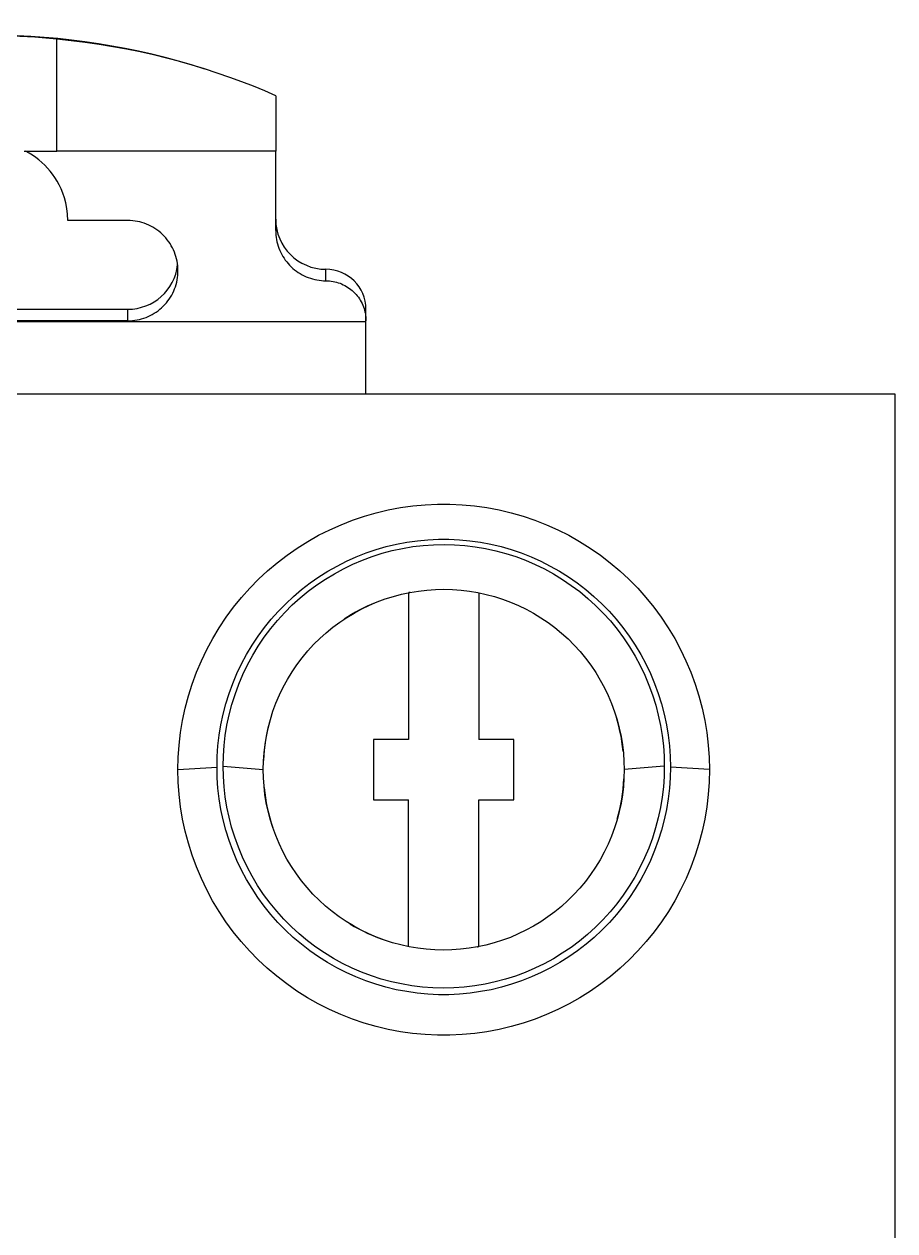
# Model space of a CAD drawing. Header units: millimetres. Extents: x 1019 to 1519, y 1262 to 1448.
# Drawn here: x 1206.289 to 1208.026, y 1270.675 to 1273.083 of the extents above; entities that cross this region are included whole.
import ezdxf

# ---------------------------------------------------------------- set-up
doc = ezdxf.new("R2010")
doc.units = ezdxf.units.MM

msp = doc.modelspace()

# ---------------------------------------------------------------- linework, layer by layer
for p, q in [((1206.3096, 1273.0569), (1206.2651, 1273.059)), ((1206.354, 1273.0534), (1206.3096, 1273.0569)), ((1206.354, 1273.053), (1206.354, 1273.0534)), ((1206.354, 1272.8296), (1206.354, 1273.053)), ((1206.3821, 1273.05), (1206.354, 1273.0529)), ((1206.4102, 1273.0466), (1206.3821, 1273.05)), ((1206.438, 1273.0426), (1206.4102, 1273.0466)), ((1206.4655, 1273.0381), (1206.438, 1273.0426)), ((1206.4928, 1273.0331), (1206.4655, 1273.0381)), ((1206.5198, 1273.0276), (1206.4928, 1273.0331)), ((1206.5465, 1273.0216), (1206.5198, 1273.0276)), ((1206.5727, 1273.0152), (1206.5465, 1273.0216)), ((1206.5984, 1273.0085), (1206.5727, 1273.0152)), ((1206.6237, 1273.0013), (1206.5984, 1273.0085)), ((1206.6485, 1272.9937), (1206.6237, 1273.0013)), ((1206.6739, 1272.9855), (1206.6485, 1272.9937)), ((1206.6986, 1272.977), (1206.6739, 1272.9855)), ((1206.7226, 1272.9681), (1206.6986, 1272.977)), ((1206.746, 1272.9591), (1206.7226, 1272.9681)), ((1206.7687, 1272.9498), (1206.746, 1272.9591)), ((1206.7905, 1272.9404), (1206.7687, 1272.9498)), ((1206.7905, 1272.9404), (1206.7905, 1272.8296)), ((1206.2886, 1272.8296), (1206.354, 1272.8296)), ((1206.2984, 1272.8258), (1206.2914, 1272.8296)), ((1206.3051, 1272.8216), (1206.2984, 1272.8258)), ((1206.3116, 1272.8171), (1206.3051, 1272.8216)), ((1206.3179, 1272.8123), (1206.3116, 1272.8171)), ((1206.3239, 1272.8071), (1206.3179, 1272.8123)), ((1206.3296, 1272.8017), (1206.3239, 1272.8071)), ((1206.3801, 1272.8296), (1206.354, 1272.8296)), ((1206.4059, 1272.8296), (1206.3801, 1272.8296)), ((1206.4313, 1272.8296), (1206.4059, 1272.8296)), ((1206.4563, 1272.8296), (1206.4313, 1272.8296)), ((1206.4809, 1272.8296), (1206.4563, 1272.8296)), ((1206.5052, 1272.8296), (1206.4809, 1272.8296)), ((1206.5292, 1272.8296), (1206.5052, 1272.8296)), ((1206.5528, 1272.8296), (1206.5292, 1272.8296)), ((1206.5761, 1272.8296), (1206.5528, 1272.8296)), ((1206.599, 1272.8296), (1206.5761, 1272.8296)), ((1206.6217, 1272.8296), (1206.599, 1272.8296)), ((1206.644, 1272.8296), (1206.6217, 1272.8296)), ((1206.666, 1272.8296), (1206.644, 1272.8296)), ((1206.6877, 1272.8296), (1206.666, 1272.8296)), ((1206.709, 1272.8296), (1206.6877, 1272.8296)), ((1206.7299, 1272.8296), (1206.709, 1272.8296)), ((1206.7505, 1272.8296), (1206.7299, 1272.8296)), ((1206.7707, 1272.8296), (1206.7505, 1272.8296)), ((1206.7905, 1272.8296), (1206.7707, 1272.8296)), ((1206.7905, 1272.6712), (1206.7905, 1272.8296)), ((1206.3351, 1272.796), (1206.3296, 1272.8017)), ((1206.3402, 1272.7901), (1206.3351, 1272.796)), ((1206.3451, 1272.7838), (1206.3402, 1272.7901)), ((1206.3498, 1272.7771), (1206.3451, 1272.7838)), ((1206.3542, 1272.77), (1206.3498, 1272.7771)), ((1206.3583, 1272.7624), (1206.3542, 1272.77)), ((1206.3622, 1272.7543), (1206.3583, 1272.7624)), ((1206.3657, 1272.7457), (1206.3622, 1272.7543)), ((1206.3689, 1272.7363), (1206.3657, 1272.7457)), ((1206.3715, 1272.7263), (1206.3689, 1272.7363)), ((1206.3737, 1272.7154), (1206.3715, 1272.7263)), ((1206.375, 1272.7037), (1206.3737, 1272.7154)), ((1206.3755, 1272.6912), (1206.375, 1272.7037)), ((1206.4955, 1272.6912), (1206.3755, 1272.6912)), ((1206.5003, 1272.6911), (1206.4955, 1272.6912)), ((1206.5051, 1272.6908), (1206.5003, 1272.6911)), ((1206.5098, 1272.6902), (1206.5051, 1272.6908)), ((1206.5145, 1272.6894), (1206.5098, 1272.6902)), ((1206.5191, 1272.6884), (1206.5145, 1272.6894)), ((1206.5237, 1272.6872), (1206.5191, 1272.6884)), ((1206.5283, 1272.6857), (1206.5237, 1272.6872)), ((1206.5327, 1272.684), (1206.5283, 1272.6857)), ((1206.5371, 1272.6822), (1206.5327, 1272.684)), ((1206.5414, 1272.6801), (1206.5371, 1272.6822)), ((1206.5456, 1272.6778), (1206.5414, 1272.6801)), ((1206.5496, 1272.6753), (1206.5456, 1272.6778)), ((1206.5536, 1272.6726), (1206.5496, 1272.6753)), ((1206.5574, 1272.6698), (1206.5536, 1272.6726)), ((1206.561, 1272.6667), (1206.5574, 1272.6698)), ((1206.5646, 1272.6635), (1206.561, 1272.6667)), ((1206.5679, 1272.6602), (1206.5646, 1272.6635)), ((1206.7905, 1272.6712), (1206.7906, 1272.6667)), ((1206.7906, 1272.6667), (1206.7909, 1272.6622)), ((1206.7909, 1272.6622), (1206.7914, 1272.6577)), ((1206.5711, 1272.6566), (1206.5679, 1272.6602)), ((1206.5741, 1272.653), (1206.5711, 1272.6566)), ((1206.577, 1272.6491), (1206.5741, 1272.653)), ((1206.5797, 1272.6452), (1206.577, 1272.6491)), ((1206.5822, 1272.6411), (1206.5797, 1272.6452)), ((1206.5844, 1272.6369), (1206.5822, 1272.6411)), ((1206.7914, 1272.6577), (1206.7921, 1272.6533)), ((1206.7921, 1272.6533), (1206.793, 1272.6489)), ((1206.793, 1272.6489), (1206.7941, 1272.6445)), ((1206.7941, 1272.6445), (1206.7954, 1272.6402)), ((1206.7954, 1272.6402), (1206.7969, 1272.636)), ((1206.5865, 1272.6327), (1206.5844, 1272.6369)), ((1206.5884, 1272.6283), (1206.5865, 1272.6327)), ((1206.59, 1272.6238), (1206.5884, 1272.6283)), ((1206.5915, 1272.6193), (1206.59, 1272.6238)), ((1206.5927, 1272.6147), (1206.5915, 1272.6193)), ((1206.5937, 1272.61), (1206.5927, 1272.6147)), ((1206.7969, 1272.636), (1206.7986, 1272.6318)), ((1206.7986, 1272.6318), (1206.8004, 1272.6278)), ((1206.8004, 1272.6278), (1206.8025, 1272.6237)), ((1206.8025, 1272.6237), (1206.8047, 1272.6198)), ((1206.8047, 1272.6198), (1206.8071, 1272.616)), ((1206.8071, 1272.616), (1206.8096, 1272.6124)), ((1206.5945, 1272.6053), (1206.5937, 1272.61)), ((1206.5951, 1272.6006), (1206.5945, 1272.6053)), ((1206.5954, 1272.5958), (1206.5951, 1272.6006)), ((1206.5955, 1272.5911), (1206.5954, 1272.5958)), ((1206.5954, 1272.5865), (1206.5955, 1272.5911)), ((1206.8096, 1272.6124), (1206.8123, 1272.6088)), ((1206.8123, 1272.6088), (1206.8152, 1272.6053)), ((1206.8152, 1272.6053), (1206.8182, 1272.602)), ((1206.8182, 1272.602), (1206.8214, 1272.5988)), ((1206.8214, 1272.5988), (1206.8247, 1272.5958)), ((1206.8247, 1272.5958), (1206.8282, 1272.5929)), ((1206.8282, 1272.5929), (1206.8317, 1272.5902)), ((1206.8317, 1272.5902), (1206.8354, 1272.5877)), ((1206.8905, 1272.5711), (1206.8905, 1272.5941)), ((1206.5917, 1272.5637), (1206.5929, 1272.5682)), ((1206.5929, 1272.5682), (1206.5938, 1272.5728)), ((1206.5938, 1272.5728), (1206.5946, 1272.5773)), ((1206.5946, 1272.5773), (1206.5951, 1272.5819)), ((1206.5951, 1272.5819), (1206.5954, 1272.5865)), ((1206.8354, 1272.5877), (1206.8392, 1272.5853)), ((1206.8392, 1272.5853), (1206.8431, 1272.5831)), ((1206.8431, 1272.5831), (1206.8471, 1272.581)), ((1206.8471, 1272.581), (1206.8512, 1272.5792)), ((1206.8512, 1272.5792), (1206.8554, 1272.5775)), ((1206.8554, 1272.5775), (1206.8596, 1272.576)), ((1206.8596, 1272.576), (1206.8639, 1272.5747)), ((1206.8639, 1272.5747), (1206.8683, 1272.5736)), ((1206.8683, 1272.5736), (1206.8727, 1272.5727)), ((1206.8727, 1272.5727), (1206.8771, 1272.572)), ((1206.8771, 1272.572), (1206.8816, 1272.5715)), ((1206.8816, 1272.5715), (1206.8861, 1272.5712)), ((1206.8861, 1272.5712), (1206.8905, 1272.5711)), ((1206.8905, 1272.5711), (1206.8941, 1272.571)), ((1206.8941, 1272.571), (1206.8977, 1272.5708)), ((1206.8977, 1272.5708), (1206.9013, 1272.5704)), ((1206.9013, 1272.5704), (1206.9048, 1272.5698)), ((1206.9048, 1272.5698), (1206.9083, 1272.5691)), ((1206.9083, 1272.5691), (1206.9118, 1272.5682)), ((1206.9118, 1272.5682), (1206.9153, 1272.5672)), ((1206.9153, 1272.5672), (1206.9187, 1272.566)), ((1206.9187, 1272.566), (1206.922, 1272.5647)), ((1206.5806, 1272.5385), (1206.5829, 1272.5425)), ((1206.5829, 1272.5425), (1206.5851, 1272.5466)), ((1206.5851, 1272.5466), (1206.587, 1272.5507)), ((1206.587, 1272.5507), (1206.5888, 1272.555)), ((1206.5888, 1272.555), (1206.5904, 1272.5593)), ((1206.5904, 1272.5593), (1206.5917, 1272.5637)), ((1206.922, 1272.5647), (1206.9253, 1272.5632)), ((1206.9253, 1272.5632), (1206.9285, 1272.5616)), ((1206.9285, 1272.5616), (1206.9316, 1272.5598)), ((1206.9316, 1272.5598), (1206.9346, 1272.5579)), ((1206.9346, 1272.5579), (1206.9376, 1272.5558)), ((1206.9376, 1272.5558), (1206.9404, 1272.5537)), ((1206.9404, 1272.5537), (1206.9432, 1272.5514)), ((1206.9432, 1272.5514), (1206.9458, 1272.549)), ((1206.9458, 1272.549), (1206.9484, 1272.5464)), ((1206.9484, 1272.5464), (1206.9508, 1272.5438)), ((1206.9508, 1272.5438), (1206.9531, 1272.541)), ((1206.5594, 1272.5142), (1206.5629, 1272.5173)), ((1206.5629, 1272.5173), (1206.5662, 1272.5204)), ((1206.5662, 1272.5204), (1206.5694, 1272.5238)), ((1206.5694, 1272.5238), (1206.5725, 1272.5273)), ((1206.5725, 1272.5273), (1206.5753, 1272.5309)), ((1206.5753, 1272.5309), (1206.578, 1272.5347)), ((1206.578, 1272.5347), (1206.5806, 1272.5385)), ((1206.9531, 1272.541), (1206.9553, 1272.5382)), ((1206.9553, 1272.5382), (1206.9573, 1272.5352)), ((1206.9573, 1272.5352), (1206.9592, 1272.5322)), ((1206.9592, 1272.5322), (1206.961, 1272.5291)), ((1206.961, 1272.5291), (1206.9626, 1272.5259)), ((1206.9626, 1272.5259), (1206.9641, 1272.5226)), ((1206.9641, 1272.5226), (1206.9654, 1272.5193)), ((1206.9654, 1272.5193), (1206.9666, 1272.5159)), ((1205.9455, 1272.5143), (1206.4955, 1272.5143)), ((1206.4955, 1272.4912), (1206.4955, 1272.5143)), ((1206.5139, 1272.4929), (1206.5184, 1272.4939)), ((1206.5184, 1272.4939), (1206.5229, 1272.495)), ((1206.5229, 1272.495), (1206.5273, 1272.4964)), ((1206.5273, 1272.4964), (1206.5317, 1272.498)), ((1206.5317, 1272.498), (1206.5359, 1272.4997)), ((1206.5359, 1272.4997), (1206.5401, 1272.5017)), ((1206.5401, 1272.5017), (1206.5442, 1272.5038)), ((1206.5442, 1272.5038), (1206.5482, 1272.5062)), ((1206.5482, 1272.5062), (1206.5521, 1272.5087)), ((1206.5521, 1272.5087), (1206.5558, 1272.5114)), ((1206.5558, 1272.5114), (1206.5594, 1272.5142)), ((1206.9666, 1272.5159), (1206.9677, 1272.5125)), ((1206.9677, 1272.5125), (1206.9685, 1272.509)), ((1206.9685, 1272.509), (1206.9693, 1272.5055)), ((1206.9693, 1272.5055), (1206.9698, 1272.5019)), ((1206.9698, 1272.5019), (1206.9702, 1272.4984)), ((1206.9702, 1272.4984), (1206.9705, 1272.4948)), ((1206.9705, 1272.4912), (1206.9705, 1272.5143)), ((1206.9705, 1272.4948), (1206.9705, 1272.4912)), ((1205.4705, 1272.4896), (1206.9705, 1272.4896)), ((1206.4955, 1272.4912), (1205.9455, 1272.4912)), ((1206.4955, 1272.4912), (1206.5002, 1272.4913)), ((1206.5002, 1272.4913), (1206.5048, 1272.4917)), ((1206.5048, 1272.4917), (1206.5094, 1272.4922)), ((1206.5094, 1272.4922), (1206.5139, 1272.4929)), ((1206.9705, 1272.4896), (1206.9705, 1272.4912)), ((1206.9705, 1272.3455), (1206.9705, 1272.4896)), ((1204.4455, 1272.3455), (1208.0255, 1272.3455)), ((1208.0255, 1272.3455), (1208.0255, 1270.4555)), ((1206.9673, 1272.1013), (1206.9911, 1272.1081)), ((1206.9911, 1272.1081), (1207.0151, 1272.1139)), ((1207.0151, 1272.1139), (1207.0394, 1272.1184)), ((1207.0394, 1272.1184), (1207.0639, 1272.1219)), ((1207.0639, 1272.1219), (1207.0885, 1272.1242)), ((1207.0885, 1272.1242), (1207.1132, 1272.1253)), ((1207.1132, 1272.1253), (1207.1379, 1272.1253)), ((1207.1379, 1272.1253), (1207.1625, 1272.1242)), ((1207.1625, 1272.1242), (1207.1871, 1272.1219)), ((1207.1871, 1272.1219), (1207.2116, 1272.1184)), ((1207.2116, 1272.1184), (1207.2359, 1272.1139)), ((1207.2359, 1272.1139), (1207.26, 1272.1081)), ((1207.26, 1272.1081), (1207.2838, 1272.1013)), ((1206.8981, 1272.0742), (1206.9208, 1272.0843)), ((1206.9208, 1272.0843), (1206.9438, 1272.0934)), ((1206.9438, 1272.0934), (1206.9673, 1272.1013)), ((1207.2838, 1272.1013), (1207.3072, 1272.0934)), ((1207.3072, 1272.0934), (1207.3303, 1272.0843)), ((1207.3303, 1272.0843), (1207.3529, 1272.0742)), ((1206.8544, 1272.0509), (1206.876, 1272.0631)), ((1206.876, 1272.0631), (1206.8981, 1272.0742)), ((1207.3529, 1272.0742), (1207.375, 1272.0631)), ((1207.375, 1272.0631), (1207.3966, 1272.0509)), ((1206.813, 1272.0235), (1206.8334, 1272.0377)), ((1206.8334, 1272.0377), (1206.8544, 1272.0509)), ((1206.9907, 1272.0347), (1207.0109, 1272.0406)), ((1207.0109, 1272.0406), (1207.0314, 1272.0455)), ((1207.0229, 1272.0326), (1207.0433, 1272.0371)), ((1207.0314, 1272.0455), (1207.0521, 1272.0494)), ((1207.0433, 1272.0371), (1207.0638, 1272.0405)), ((1207.0521, 1272.0494), (1207.073, 1272.0523)), ((1207.0638, 1272.0405), (1207.0846, 1272.0429)), ((1207.073, 1272.0523), (1207.094, 1272.0543)), ((1207.0846, 1272.0429), (1207.1054, 1272.0444)), ((1207.094, 1272.0543), (1207.115, 1272.0553)), ((1207.1054, 1272.0444), (1207.1262, 1272.0448)), ((1207.115, 1272.0553), (1207.136, 1272.0553)), ((1207.1262, 1272.0448), (1207.1471, 1272.0443)), ((1207.136, 1272.0553), (1207.1571, 1272.0543)), ((1207.1471, 1272.0443), (1207.1679, 1272.0428)), ((1207.1571, 1272.0543), (1207.178, 1272.0523)), ((1207.1679, 1272.0428), (1207.1886, 1272.0403)), ((1207.178, 1272.0523), (1207.1989, 1272.0494)), ((1207.1886, 1272.0403), (1207.2091, 1272.0368)), ((1207.1989, 1272.0494), (1207.2196, 1272.0455)), ((1207.2091, 1272.0368), (1207.2294, 1272.0323)), ((1207.2196, 1272.0455), (1207.2401, 1272.0406)), ((1207.2401, 1272.0406), (1207.2604, 1272.0347)), ((1207.3966, 1272.0509), (1207.4177, 1272.0377)), ((1207.4177, 1272.0377), (1207.4381, 1272.0235)), ((1206.7932, 1272.0084), (1206.813, 1272.0235)), ((1206.9317, 1272.0115), (1206.951, 1272.0202)), ((1206.9444, 1272.0056), (1206.9635, 1272.0137)), ((1206.951, 1272.0202), (1206.9707, 1272.0279)), ((1206.9635, 1272.0137), (1206.983, 1272.021)), ((1206.9707, 1272.0279), (1206.9907, 1272.0347)), ((1206.983, 1272.021), (1207.0028, 1272.0273)), ((1207.0028, 1272.0273), (1207.0229, 1272.0326)), ((1207.2294, 1272.0323), (1207.2495, 1272.0269)), ((1207.2495, 1272.0269), (1207.2693, 1272.0206)), ((1207.2604, 1272.0347), (1207.2804, 1272.0279)), ((1207.2693, 1272.0206), (1207.2887, 1272.0133)), ((1207.2804, 1272.0279), (1207.3, 1272.0202)), ((1207.2887, 1272.0133), (1207.3078, 1272.0051)), ((1207.3, 1272.0202), (1207.3193, 1272.0115)), ((1207.4381, 1272.0235), (1207.4578, 1272.0084)), ((1206.756, 1271.9754), (1206.7742, 1271.9923)), ((1206.7742, 1271.9923), (1206.7932, 1272.0084)), ((1206.8765, 1271.9802), (1206.8944, 1271.9915)), ((1206.8944, 1271.9915), (1206.9128, 1272.0019)), ((1206.9074, 1271.9866), (1206.9257, 1271.9965)), ((1206.9128, 1272.0019), (1206.9317, 1272.0115)), ((1206.9257, 1271.9965), (1206.9444, 1272.0056)), ((1207.3078, 1272.0051), (1207.3265, 1271.996)), ((1207.3193, 1272.0115), (1207.3382, 1272.0019)), ((1207.3265, 1271.996), (1207.3448, 1271.986)), ((1207.3382, 1272.0019), (1207.3566, 1271.9915)), ((1207.3566, 1271.9915), (1207.3746, 1271.9802)), ((1207.4578, 1272.0084), (1207.4768, 1271.9923)), ((1207.4768, 1271.9923), (1207.4951, 1271.9754)), ((1206.7385, 1271.9576), (1206.756, 1271.9754)), ((1206.8422, 1271.955), (1206.859, 1271.968)), ((1206.8554, 1271.9516), (1206.8722, 1271.9641)), ((1206.859, 1271.968), (1206.8765, 1271.9802)), ((1206.8722, 1271.9641), (1206.8895, 1271.9758)), ((1206.8895, 1271.9758), (1206.9074, 1271.9866)), ((1207.3448, 1271.986), (1207.3626, 1271.9751)), ((1207.3626, 1271.9751), (1207.38, 1271.9633)), ((1207.3746, 1271.9802), (1207.392, 1271.968)), ((1207.392, 1271.968), (1207.4088, 1271.955)), ((1207.4951, 1271.9754), (1207.5125, 1271.9576)), ((1206.7219, 1271.939), (1206.7385, 1271.9576)), ((1206.8104, 1271.9267), (1206.826, 1271.9412)), ((1206.826, 1271.9412), (1206.8422, 1271.955)), ((1206.8391, 1271.9382), (1206.8554, 1271.9516)), ((1207.0089, 1271.9361), (1207.0251, 1271.9412)), ((1207.0251, 1271.9412), (1207.0416, 1271.9456)), ((1207.0416, 1271.9456), (1207.0582, 1271.9491)), ((1207.0555, 1271.9486), (1207.0555, 1271.6555)), ((1207.0582, 1271.9491), (1207.0751, 1271.9519)), ((1207.0751, 1271.9519), (1207.092, 1271.9539)), ((1207.092, 1271.9539), (1207.109, 1271.9551)), ((1207.109, 1271.9551), (1207.1261, 1271.9555)), ((1207.1261, 1271.9555), (1207.1432, 1271.955)), ((1207.1432, 1271.955), (1207.1602, 1271.9538)), ((1207.1602, 1271.9538), (1207.1771, 1271.9518)), ((1207.1771, 1271.9518), (1207.1939, 1271.9489)), ((1207.1939, 1271.9489), (1207.2105, 1271.9453)), ((1207.1955, 1271.9486), (1207.1955, 1271.6555)), ((1207.2105, 1271.9453), (1207.2269, 1271.9409)), ((1207.2269, 1271.9409), (1207.2431, 1271.9357)), ((1207.38, 1271.9633), (1207.3968, 1271.9507)), ((1207.3968, 1271.9507), (1207.4131, 1271.9373)), ((1207.4088, 1271.955), (1207.4251, 1271.9413)), ((1207.4251, 1271.9413), (1207.4407, 1271.9267)), ((1207.5125, 1271.9576), (1207.5291, 1271.939)), ((1206.6914, 1271.8995), (1206.7062, 1271.9196)), ((1206.7062, 1271.9196), (1206.7219, 1271.939)), ((1206.7955, 1271.9114), (1206.8104, 1271.9267)), ((1206.8085, 1271.9091), (1206.8235, 1271.9241)), ((1206.8235, 1271.9241), (1206.8391, 1271.9382)), ((1206.947, 1271.9081), (1206.962, 1271.9162)), ((1206.962, 1271.9162), (1206.9773, 1271.9236)), ((1206.9773, 1271.9236), (1206.993, 1271.9302)), ((1206.993, 1271.9302), (1207.0089, 1271.9361)), ((1207.2431, 1271.9357), (1207.259, 1271.9298)), ((1207.259, 1271.9298), (1207.2747, 1271.9231)), ((1207.2747, 1271.9231), (1207.29, 1271.9157)), ((1207.29, 1271.9157), (1207.3049, 1271.9076)), ((1207.4131, 1271.9373), (1207.4287, 1271.923)), ((1207.4287, 1271.923), (1207.4437, 1271.908)), ((1207.4407, 1271.9267), (1207.4556, 1271.9115)), ((1207.5291, 1271.939), (1207.5449, 1271.9196)), ((1207.5449, 1271.9196), (1207.5596, 1271.8995)), ((1206.6776, 1271.8787), (1206.6914, 1271.8995)), ((1206.7679, 1271.8789), (1206.7813, 1271.8955)), ((1206.7806, 1271.8769), (1206.7941, 1271.8934)), ((1206.7813, 1271.8955), (1206.7955, 1271.9114)), ((1206.7941, 1271.8934), (1206.8085, 1271.9091)), ((1206.9182, 1271.8898), (1206.9324, 1271.8993)), ((1206.9324, 1271.8993), (1206.947, 1271.9081)), ((1207.3049, 1271.9076), (1207.3195, 1271.8987)), ((1207.3195, 1271.8987), (1207.3337, 1271.8892)), ((1207.4437, 1271.908), (1207.458, 1271.8922)), ((1207.4556, 1271.9115), (1207.4697, 1271.8955)), ((1207.458, 1271.8922), (1207.4716, 1271.8757)), ((1207.4697, 1271.8955), (1207.4832, 1271.8789)), ((1207.5596, 1271.8995), (1207.5735, 1271.8788)), ((1206.6647, 1271.8573), (1206.6776, 1271.8787)), ((1206.7553, 1271.8616), (1206.7679, 1271.8789)), ((1206.7677, 1271.8598), (1206.7806, 1271.8769)), ((1206.8784, 1271.8572), (1206.8912, 1271.8688)), ((1206.8912, 1271.8688), (1206.9045, 1271.8796)), ((1206.9045, 1271.8796), (1206.9182, 1271.8898)), ((1207.3337, 1271.8892), (1207.3475, 1271.8789)), ((1207.3475, 1271.8789), (1207.3608, 1271.868)), ((1207.3608, 1271.868), (1207.3736, 1271.8564)), ((1207.4716, 1271.8757), (1207.4843, 1271.8585)), ((1207.4832, 1271.8789), (1207.4958, 1271.8616)), ((1207.5735, 1271.8788), (1207.5863, 1271.8573)), ((1206.6529, 1271.8353), (1206.6647, 1271.8573)), ((1206.7325, 1271.8254), (1206.7434, 1271.8438)), ((1206.7434, 1271.8438), (1206.7553, 1271.8616)), ((1206.7557, 1271.8421), (1206.7677, 1271.8598)), ((1206.8544, 1271.8323), (1206.8661, 1271.8451)), ((1206.8661, 1271.8451), (1206.8784, 1271.8572)), ((1207.3736, 1271.8564), (1207.3858, 1271.8442)), ((1207.3858, 1271.8442), (1207.3975, 1271.8313)), ((1207.4843, 1271.8585), (1207.4963, 1271.8406)), ((1207.4958, 1271.8616), (1207.5076, 1271.8438)), ((1207.5076, 1271.8438), (1207.5186, 1271.8254)), ((1207.5863, 1271.8573), (1207.5982, 1271.8353)), ((1206.6421, 1271.8128), (1206.6529, 1271.8353)), ((1206.7224, 1271.8065), (1206.7325, 1271.8254)), ((1206.7344, 1271.8049), (1206.7446, 1271.8237)), ((1206.7446, 1271.8237), (1206.7557, 1271.8421)), ((1206.8328, 1271.805), (1206.8433, 1271.8189)), ((1206.8433, 1271.8189), (1206.8544, 1271.8323)), ((1207.3975, 1271.8313), (1207.4086, 1271.8179)), ((1207.4963, 1271.8406), (1207.5073, 1271.8223)), ((1207.5073, 1271.8223), (1207.5175, 1271.8034)), ((1207.5186, 1271.8254), (1207.5287, 1271.8065)), ((1207.5982, 1271.8353), (1207.6089, 1271.8128)), ((1206.6324, 1271.7898), (1206.6421, 1271.8128)), ((1206.7132, 1271.7871), (1206.7224, 1271.8065)), ((1206.7251, 1271.7855), (1206.7344, 1271.8049)), ((1206.823, 1271.7906), (1206.8328, 1271.805)), ((1207.4086, 1271.8179), (1207.4191, 1271.8039)), ((1207.4191, 1271.8039), (1207.4289, 1271.7894)), ((1207.5175, 1271.8034), (1207.5267, 1271.784)), ((1207.5287, 1271.8065), (1207.5379, 1271.7872)), ((1207.6089, 1271.8128), (1207.6186, 1271.7898)), ((1206.6238, 1271.7663), (1206.6324, 1271.7898)), ((1206.7049, 1271.7674), (1206.7132, 1271.7871)), ((1206.7167, 1271.7658), (1206.7251, 1271.7855)), ((1206.8055, 1271.7603), (1206.8139, 1271.7756)), ((1206.8139, 1271.7756), (1206.823, 1271.7906)), ((1207.4289, 1271.7894), (1207.4379, 1271.7744)), ((1207.4379, 1271.7744), (1207.4462, 1271.7591)), ((1207.5267, 1271.784), (1207.5349, 1271.7644)), ((1207.5379, 1271.7872), (1207.5462, 1271.7674)), ((1207.6186, 1271.7898), (1207.6272, 1271.7664)), ((1206.6163, 1271.7425), (1206.6238, 1271.7663)), ((1206.6911, 1271.7268), (1206.6975, 1271.7473)), ((1206.6975, 1271.7473), (1206.7049, 1271.7674)), ((1206.7093, 1271.7458), (1206.7167, 1271.7658)), ((1206.7979, 1271.7446), (1206.8055, 1271.7603)), ((1207.4462, 1271.7591), (1207.4537, 1271.7433)), ((1207.5349, 1271.7644), (1207.5422, 1271.7445)), ((1207.5462, 1271.7674), (1207.5535, 1271.7473)), ((1207.5535, 1271.7473), (1207.5599, 1271.7268)), ((1207.6272, 1271.7664), (1207.6347, 1271.7425)), ((1206.61, 1271.7183), (1206.6163, 1271.7425)), ((1206.6857, 1271.7061), (1206.6911, 1271.7268)), ((1206.6976, 1271.7051), (1206.703, 1271.7255)), ((1206.703, 1271.7255), (1206.7093, 1271.7458)), ((1206.785, 1271.7122), (1206.791, 1271.7285)), ((1206.791, 1271.7285), (1206.7979, 1271.7446)), ((1207.4537, 1271.7433), (1207.4605, 1271.7274)), ((1207.4605, 1271.7274), (1207.4664, 1271.7112)), ((1207.5422, 1271.7445), (1207.5485, 1271.7244)), ((1207.5485, 1271.7244), (1207.5537, 1271.7042)), ((1207.5599, 1271.7268), (1207.5654, 1271.7061)), ((1207.6347, 1271.7425), (1207.6411, 1271.7183)), ((1206.6048, 1271.6939), (1206.61, 1271.7183)), ((1206.6812, 1271.6851), (1206.6857, 1271.7061)), ((1206.6932, 1271.6846), (1206.6976, 1271.7051)), ((1206.7798, 1271.6958), (1206.785, 1271.7122)), ((1207.4664, 1271.7112), (1207.4716, 1271.6949)), ((1207.5537, 1271.7042), (1207.558, 1271.6839)), ((1207.5654, 1271.7061), (1207.5698, 1271.6852)), ((1207.6411, 1271.7183), (1207.6463, 1271.6939)), ((1206.6007, 1271.6694), (1206.6048, 1271.6939)), ((1206.6778, 1271.6641), (1206.6812, 1271.6851)), ((1206.6898, 1271.664), (1206.6932, 1271.6846)), ((1206.7718, 1271.6625), (1206.7754, 1271.6792)), ((1206.7754, 1271.6792), (1206.7798, 1271.6958)), ((1207.4716, 1271.6949), (1207.4759, 1271.6784)), ((1207.4759, 1271.6784), (1207.4794, 1271.6619)), ((1207.558, 1271.6839), (1207.5613, 1271.6635)), ((1207.5698, 1271.6852), (1207.5733, 1271.6641)), ((1207.6463, 1271.6939), (1207.6504, 1271.6694)), ((1206.5978, 1271.6447), (1206.6007, 1271.6694)), ((1206.6753, 1271.6429), (1206.6778, 1271.6641)), ((1206.6874, 1271.6434), (1206.6898, 1271.664)), ((1206.7691, 1271.6457), (1206.7718, 1271.6625)), ((1206.9855, 1271.6555), (1206.9855, 1271.5355)), ((1207.0555, 1271.6555), (1206.9855, 1271.6555)), ((1207.2655, 1271.6555), (1207.1955, 1271.6555)), ((1207.2655, 1271.5355), (1207.2655, 1271.6555)), ((1207.4794, 1271.6619), (1207.4821, 1271.6453)), ((1207.5613, 1271.6635), (1207.5637, 1271.6431)), ((1207.5733, 1271.6641), (1207.5758, 1271.6429)), ((1207.6504, 1271.6694), (1207.6533, 1271.6447)), ((1206.5961, 1271.6201), (1206.5978, 1271.6447)), ((1206.6738, 1271.6218), (1206.6753, 1271.6429)), ((1206.686, 1271.6228), (1206.6874, 1271.6434)), ((1206.7659, 1271.6122), (1206.7671, 1271.6289)), ((1206.7671, 1271.6289), (1206.7691, 1271.6457)), ((1207.4821, 1271.6453), (1207.484, 1271.6287)), ((1207.484, 1271.6287), (1207.4852, 1271.6121)), ((1207.5637, 1271.6431), (1207.5651, 1271.6227)), ((1207.5758, 1271.6429), (1207.5773, 1271.6218)), ((1207.6533, 1271.6447), (1207.655, 1271.6201)), ((1206.5955, 1271.5955), (1206.5961, 1271.6201)), ((1206.6734, 1271.6007), (1206.6738, 1271.6218)), ((1206.6855, 1271.6022), (1206.686, 1271.6228)), ((1206.6855, 1271.6022), (1206.7655, 1271.5955)), ((1206.686, 1271.5819), (1206.6856, 1271.6022)), ((1206.7655, 1271.5955), (1206.7659, 1271.6122)), ((1207.4852, 1271.6121), (1207.4855, 1271.5955)), ((1207.5655, 1271.6022), (1207.4855, 1271.5955)), ((1207.5651, 1271.6227), (1207.5655, 1271.6022)), ((1207.5655, 1271.6022), (1207.5651, 1271.5818)), ((1207.5773, 1271.6218), (1207.5777, 1271.6007)), ((1207.655, 1271.6201), (1207.6555, 1271.5955)), ((1206.5955, 1271.5955), (1206.6734, 1271.6007)), ((1206.5961, 1271.5708), (1206.5955, 1271.5955)), ((1206.6738, 1271.5795), (1206.6734, 1271.6007)), ((1206.6753, 1271.5583), (1206.6738, 1271.5795)), ((1206.6874, 1271.5615), (1206.686, 1271.5819)), ((1206.7659, 1271.5789), (1206.7655, 1271.5955)), ((1206.7671, 1271.5624), (1206.7659, 1271.5789)), ((1207.4852, 1271.5788), (1207.484, 1271.5622)), ((1207.4855, 1271.5955), (1207.4852, 1271.5788)), ((1207.5651, 1271.5818), (1207.5637, 1271.5613)), ((1207.5772, 1271.5795), (1207.5758, 1271.5583)), ((1207.5777, 1271.6007), (1207.5772, 1271.5795)), ((1207.6555, 1271.5955), (1207.5777, 1271.6007)), ((1207.6555, 1271.5955), (1207.655, 1271.5708)), ((1206.5978, 1271.5461), (1206.5961, 1271.5708)), ((1206.6778, 1271.5372), (1206.6753, 1271.5583)), ((1206.6897, 1271.5412), (1206.6874, 1271.5615)), ((1206.769, 1271.5458), (1206.7671, 1271.5624)), ((1207.484, 1271.5622), (1207.4821, 1271.5454)), ((1207.5637, 1271.5613), (1207.5613, 1271.5407)), ((1207.5758, 1271.5583), (1207.5733, 1271.5372)), ((1207.655, 1271.5708), (1207.6533, 1271.5461)), ((1206.6007, 1271.5215), (1206.5978, 1271.5461)), ((1206.6813, 1271.5161), (1206.6778, 1271.5372)), ((1206.693, 1271.5209), (1206.6897, 1271.5412)), ((1206.7717, 1271.5293), (1206.769, 1271.5458)), ((1206.9855, 1271.5355), (1207.0555, 1271.5355)), ((1207.0555, 1271.2424), (1207.0555, 1271.5355)), ((1207.1955, 1271.2424), (1207.1955, 1271.5355)), ((1207.1955, 1271.5355), (1207.2655, 1271.5355)), ((1207.4821, 1271.5454), (1207.4793, 1271.5287)), ((1207.5613, 1271.5407), (1207.5579, 1271.5202)), ((1207.5733, 1271.5372), (1207.5698, 1271.5161)), ((1207.6533, 1271.5461), (1207.6504, 1271.5214)), ((1206.6048, 1271.4969), (1206.6007, 1271.5215)), ((1206.6857, 1271.4953), (1206.6813, 1271.5161)), ((1206.6973, 1271.5006), (1206.693, 1271.5209)), ((1206.7751, 1271.5128), (1206.7717, 1271.5293)), ((1206.7794, 1271.4965), (1206.7751, 1271.5128)), ((1207.4758, 1271.5121), (1207.4714, 1271.4955)), ((1207.4793, 1271.5287), (1207.4758, 1271.5121)), ((1207.5579, 1271.5202), (1207.5536, 1271.4997)), ((1207.5698, 1271.5161), (1207.5654, 1271.4952)), ((1207.6504, 1271.5214), (1207.6463, 1271.4969)), ((1206.61, 1271.4726), (1206.6048, 1271.4969)), ((1206.6911, 1271.4746), (1206.6857, 1271.4953)), ((1206.7025, 1271.4805), (1206.6973, 1271.5006)), ((1206.7845, 1271.4802), (1206.7794, 1271.4965)), ((1207.4714, 1271.4955), (1207.4662, 1271.4791)), ((1207.5536, 1271.4997), (1207.5482, 1271.4793)), ((1207.5654, 1271.4952), (1207.5599, 1271.4745)), ((1207.6463, 1271.4969), (1207.6411, 1271.4725)), ((1206.6163, 1271.4485), (1206.61, 1271.4726)), ((1206.6975, 1271.4542), (1206.6911, 1271.4746)), ((1206.7087, 1271.4605), (1206.7025, 1271.4805)), ((1206.7159, 1271.4406), (1206.7087, 1271.4605)), ((1206.7904, 1271.464), (1206.7845, 1271.4802)), ((1206.7971, 1271.4481), (1206.7904, 1271.464)), ((1207.4602, 1271.4628), (1207.4534, 1271.4468)), ((1207.4662, 1271.4791), (1207.4602, 1271.4628)), ((1207.5419, 1271.4591), (1207.5345, 1271.4391)), ((1207.5482, 1271.4793), (1207.5419, 1271.4591)), ((1207.5599, 1271.4745), (1207.5536, 1271.4541)), ((1207.6411, 1271.4725), (1207.6347, 1271.4484)), ((1206.6238, 1271.4247), (1206.6163, 1271.4485)), ((1206.7048, 1271.4341), (1206.6975, 1271.4542)), ((1206.7131, 1271.4144), (1206.7048, 1271.4341)), ((1206.7242, 1271.421), (1206.7159, 1271.4406)), ((1206.8046, 1271.4324), (1206.7971, 1271.4481)), ((1207.4534, 1271.4468), (1207.4458, 1271.4311)), ((1207.5345, 1271.4391), (1207.5262, 1271.4194)), ((1207.5462, 1271.4341), (1207.538, 1271.4144)), ((1207.5536, 1271.4541), (1207.5462, 1271.4341)), ((1207.6347, 1271.4484), (1207.6272, 1271.4246)), ((1206.6324, 1271.4013), (1206.6238, 1271.4247)), ((1206.7223, 1271.3952), (1206.7131, 1271.4144)), ((1206.7333, 1271.4017), (1206.7242, 1271.421)), ((1206.8129, 1271.417), (1206.8046, 1271.4324)), ((1206.8219, 1271.4021), (1206.8129, 1271.417)), ((1207.4375, 1271.4157), (1207.4284, 1271.4008)), ((1207.4458, 1271.4311), (1207.4375, 1271.4157)), ((1207.5262, 1271.4194), (1207.517, 1271.4001)), ((1207.538, 1271.4144), (1207.5288, 1271.3951)), ((1207.6272, 1271.4246), (1207.6187, 1271.4012)), ((1206.6421, 1271.3783), (1206.6324, 1271.4013)), ((1206.7323, 1271.3764), (1206.7223, 1271.3952)), ((1206.7434, 1271.3828), (1206.7333, 1271.4017)), ((1206.8317, 1271.3876), (1206.8219, 1271.4021)), ((1206.8421, 1271.3736), (1206.8317, 1271.3876)), ((1207.4186, 1271.3864), (1207.4081, 1271.3725)), ((1207.4284, 1271.4008), (1207.4186, 1271.3864)), ((1207.517, 1271.4001), (1207.5068, 1271.3813)), ((1207.5288, 1271.3951), (1207.5187, 1271.3763)), ((1207.6187, 1271.4012), (1207.609, 1271.3783)), ((1206.6528, 1271.3558), (1206.6421, 1271.3783)), ((1206.7432, 1271.3581), (1206.7323, 1271.3764)), ((1206.7544, 1271.3644), (1206.7434, 1271.3828)), ((1206.7663, 1271.3466), (1206.7544, 1271.3644)), ((1206.8531, 1271.3601), (1206.8421, 1271.3736)), ((1207.4081, 1271.3725), (1207.397, 1271.3591)), ((1207.4957, 1271.3629), (1207.4837, 1271.3452)), ((1207.5068, 1271.3813), (1207.4957, 1271.3629)), ((1207.5187, 1271.3763), (1207.5078, 1271.358)), ((1207.609, 1271.3783), (1207.5982, 1271.3558)), ((1206.6646, 1271.3339), (1206.6528, 1271.3558)), ((1206.755, 1271.3403), (1206.7432, 1271.3581)), ((1206.7676, 1271.3231), (1206.755, 1271.3403)), ((1206.7791, 1271.3294), (1206.7663, 1271.3466)), ((1206.8648, 1271.3473), (1206.8531, 1271.3601)), ((1206.877, 1271.335), (1206.8648, 1271.3473)), ((1207.3854, 1271.3463), (1207.3731, 1271.3341)), ((1207.397, 1271.3591), (1207.3854, 1271.3463)), ((1207.4837, 1271.3452), (1207.4709, 1271.328)), ((1207.4961, 1271.3403), (1207.4835, 1271.3231)), ((1207.5078, 1271.358), (1207.4961, 1271.3403)), ((1207.5982, 1271.3558), (1207.5865, 1271.3338)), ((1206.6774, 1271.3125), (1206.6646, 1271.3339)), ((1206.7809, 1271.3065), (1206.7676, 1271.3231)), ((1206.7926, 1271.3129), (1206.7791, 1271.3294)), ((1206.8898, 1271.3234), (1206.877, 1271.335)), ((1206.9031, 1271.3124), (1206.8898, 1271.3234)), ((1207.3603, 1271.3226), (1207.347, 1271.3117)), ((1207.3731, 1271.3341), (1207.3603, 1271.3226)), ((1207.4709, 1271.328), (1207.4574, 1271.3116)), ((1207.4835, 1271.3231), (1207.4701, 1271.3065)), ((1207.5865, 1271.3338), (1207.5737, 1271.3125)), ((1206.6912, 1271.2918), (1206.6774, 1271.3125)), ((1206.7059, 1271.2717), (1206.6912, 1271.2918)), ((1206.795, 1271.2906), (1206.7809, 1271.3065)), ((1206.8069, 1271.2971), (1206.7926, 1271.3129)), ((1206.8099, 1271.2754), (1206.795, 1271.2906)), ((1206.8218, 1271.282), (1206.8069, 1271.2971)), ((1206.9169, 1271.3021), (1206.9031, 1271.3124)), ((1206.931, 1271.2925), (1206.9169, 1271.3021)), ((1206.9456, 1271.2837), (1206.931, 1271.2925)), ((1207.3191, 1271.292), (1207.3045, 1271.2831)), ((1207.3333, 1271.3015), (1207.3191, 1271.292)), ((1207.347, 1271.3117), (1207.3333, 1271.3015)), ((1207.4431, 1271.2959), (1207.4281, 1271.2809)), ((1207.456, 1271.2906), (1207.4412, 1271.2754)), ((1207.4574, 1271.3116), (1207.4431, 1271.2959)), ((1207.4701, 1271.3065), (1207.456, 1271.2906)), ((1207.5599, 1271.2917), (1207.5451, 1271.2717)), ((1207.5737, 1271.3125), (1207.5599, 1271.2917)), ((1206.7216, 1271.2524), (1206.7059, 1271.2717)), ((1206.8254, 1271.2609), (1206.8099, 1271.2754)), ((1206.8374, 1271.2677), (1206.8218, 1271.282)), ((1206.8537, 1271.2542), (1206.8374, 1271.2677)), ((1206.9606, 1271.2755), (1206.9456, 1271.2837)), ((1206.9759, 1271.268), (1206.9606, 1271.2755)), ((1206.9916, 1271.2613), (1206.9759, 1271.268)), ((1207.2742, 1271.2676), (1207.2585, 1271.2609)), ((1207.2895, 1271.275), (1207.2742, 1271.2676)), ((1207.3045, 1271.2831), (1207.2895, 1271.275)), ((1207.4125, 1271.2667), (1207.3963, 1271.2533)), ((1207.4281, 1271.2809), (1207.4125, 1271.2667)), ((1207.4412, 1271.2754), (1207.4256, 1271.2608)), ((1207.5451, 1271.2717), (1207.5295, 1271.2524)), ((1206.7381, 1271.2338), (1206.7216, 1271.2524)), ((1206.8416, 1271.2471), (1206.8254, 1271.2609)), ((1206.8584, 1271.2341), (1206.8416, 1271.2471)), ((1206.8705, 1271.2416), (1206.8537, 1271.2542)), ((1206.8878, 1271.2298), (1206.8705, 1271.2416)), ((1207.0075, 1271.2554), (1206.9916, 1271.2613)), ((1207.0237, 1271.2502), (1207.0075, 1271.2554)), ((1207.0402, 1271.2457), (1207.0237, 1271.2502)), ((1207.0569, 1271.2421), (1207.0402, 1271.2457)), ((1207.0737, 1271.2392), (1207.0569, 1271.2421)), ((1207.1931, 1271.2419), (1207.1762, 1271.2391)), ((1207.2098, 1271.2455), (1207.1931, 1271.2419)), ((1207.2263, 1271.2499), (1207.2098, 1271.2455)), ((1207.2426, 1271.255), (1207.2263, 1271.2499)), ((1207.2585, 1271.2609), (1207.2426, 1271.255)), ((1207.3963, 1271.2533), (1207.3795, 1271.2408)), ((1207.4095, 1271.2471), (1207.3927, 1271.2341)), ((1207.4256, 1271.2608), (1207.4095, 1271.2471)), ((1207.5295, 1271.2524), (1207.5129, 1271.2338)), ((1206.7555, 1271.216), (1206.7381, 1271.2338)), ((1206.8758, 1271.222), (1206.8584, 1271.2341)), ((1206.8937, 1271.2106), (1206.8758, 1271.222)), ((1206.9057, 1271.2189), (1206.8878, 1271.2298)), ((1206.924, 1271.2088), (1206.9057, 1271.2189)), ((1207.0907, 1271.2372), (1207.0737, 1271.2392)), ((1207.1078, 1271.2359), (1207.0907, 1271.2372)), ((1207.1249, 1271.2355), (1207.1078, 1271.2359)), ((1207.1421, 1271.2359), (1207.1249, 1271.2355)), ((1207.1592, 1271.2371), (1207.1421, 1271.2359)), ((1207.1762, 1271.2391), (1207.1592, 1271.2371)), ((1207.3443, 1271.2182), (1207.326, 1271.2082)), ((1207.3621, 1271.2291), (1207.3443, 1271.2182)), ((1207.3753, 1271.222), (1207.3573, 1271.2106)), ((1207.3795, 1271.2408), (1207.3621, 1271.2291)), ((1207.3927, 1271.2341), (1207.3753, 1271.222)), ((1207.5129, 1271.2338), (1207.4955, 1271.216)), ((1206.7737, 1271.1991), (1206.7555, 1271.216)), ((1206.7927, 1271.1831), (1206.7737, 1271.1991)), ((1206.9121, 1271.2002), (1206.8937, 1271.2106)), ((1206.931, 1271.1906), (1206.9121, 1271.2002)), ((1206.9427, 1271.1997), (1206.924, 1271.2088)), ((1206.9618, 1271.1914), (1206.9427, 1271.1997)), ((1207.3072, 1271.1991), (1207.2881, 1271.1909)), ((1207.326, 1271.2082), (1207.3072, 1271.1991)), ((1207.3389, 1271.2001), (1207.32, 1271.1905)), ((1207.3573, 1271.2106), (1207.3389, 1271.2001)), ((1207.4773, 1271.1991), (1207.4584, 1271.183)), ((1207.4955, 1271.216), (1207.4773, 1271.1991)), ((1206.8124, 1271.1679), (1206.7927, 1271.1831)), ((1206.9503, 1271.1819), (1206.931, 1271.1906)), ((1206.97, 1271.1741), (1206.9503, 1271.1819)), ((1206.9813, 1271.1841), (1206.9618, 1271.1914)), ((1206.9901, 1271.1673), (1206.97, 1271.1741)), ((1207.0011, 1271.1777), (1206.9813, 1271.1841)), ((1207.0212, 1271.1723), (1207.0011, 1271.1777)), ((1207.0416, 1271.1678), (1207.0212, 1271.1723)), ((1207.2285, 1271.1719), (1207.2081, 1271.1675)), ((1207.2487, 1271.1773), (1207.2285, 1271.1719)), ((1207.2686, 1271.1837), (1207.2487, 1271.1773)), ((1207.281, 1271.1741), (1207.2609, 1271.1672)), ((1207.2881, 1271.1909), (1207.2686, 1271.1837)), ((1207.3007, 1271.1819), (1207.281, 1271.1741)), ((1207.32, 1271.1905), (1207.3007, 1271.1819)), ((1207.4584, 1271.183), (1207.4387, 1271.1679)), ((1206.8327, 1271.1537), (1206.8124, 1271.1679)), ((1206.8538, 1271.1405), (1206.8327, 1271.1537)), ((1207.0104, 1271.1614), (1206.9901, 1271.1673)), ((1207.031, 1271.1564), (1207.0104, 1271.1614)), ((1207.0518, 1271.1525), (1207.031, 1271.1564)), ((1207.0622, 1271.1642), (1207.0416, 1271.1678)), ((1207.0727, 1271.1495), (1207.0518, 1271.1525)), ((1207.083, 1271.1617), (1207.0622, 1271.1642)), ((1207.0938, 1271.1475), (1207.0727, 1271.1495)), ((1207.1038, 1271.1602), (1207.083, 1271.1617)), ((1207.1149, 1271.1465), (1207.0938, 1271.1475)), ((1207.1248, 1271.1596), (1207.1038, 1271.1602)), ((1207.1361, 1271.1465), (1207.1149, 1271.1465)), ((1207.1458, 1271.1601), (1207.1248, 1271.1596)), ((1207.1572, 1271.1475), (1207.1361, 1271.1465)), ((1207.1667, 1271.1616), (1207.1458, 1271.1601)), ((1207.1783, 1271.1495), (1207.1572, 1271.1475)), ((1207.1875, 1271.164), (1207.1667, 1271.1616)), ((1207.1992, 1271.1525), (1207.1783, 1271.1495)), ((1207.2081, 1271.1675), (1207.1875, 1271.164)), ((1207.22, 1271.1564), (1207.1992, 1271.1525)), ((1207.2406, 1271.1614), (1207.22, 1271.1564)), ((1207.2609, 1271.1672), (1207.2406, 1271.1614)), ((1207.4183, 1271.1537), (1207.3973, 1271.1404)), ((1207.4387, 1271.1679), (1207.4183, 1271.1537)), ((1206.8754, 1271.1282), (1206.8538, 1271.1405)), ((1206.8975, 1271.117), (1206.8754, 1271.1282)), ((1207.3757, 1271.1282), (1207.3535, 1271.117)), ((1207.3973, 1271.1404), (1207.3757, 1271.1282)), ((1206.9202, 1271.1069), (1206.8975, 1271.117)), ((1206.9433, 1271.0978), (1206.9202, 1271.1069)), ((1206.9668, 1271.0898), (1206.9433, 1271.0978)), ((1207.3078, 1271.0978), (1207.2843, 1271.0898)), ((1207.3308, 1271.1069), (1207.3078, 1271.0978)), ((1207.3535, 1271.117), (1207.3308, 1271.1069)), ((1206.9906, 1271.083), (1206.9668, 1271.0898)), ((1207.0147, 1271.0772), (1206.9906, 1271.083)), ((1207.0391, 1271.0726), (1207.0147, 1271.0772)), ((1207.0636, 1271.0691), (1207.0391, 1271.0726)), ((1207.2119, 1271.0726), (1207.1874, 1271.0691)), ((1207.2363, 1271.0772), (1207.2119, 1271.0726)), ((1207.2604, 1271.0829), (1207.2363, 1271.0772)), ((1207.2843, 1271.0898), (1207.2604, 1271.0829)), ((1207.0883, 1271.0668), (1207.0636, 1271.0691)), ((1207.1131, 1271.0656), (1207.0883, 1271.0668)), ((1207.1379, 1271.0656), (1207.1131, 1271.0656)), ((1207.1627, 1271.0668), (1207.1379, 1271.0656)), ((1207.1874, 1271.0691), (1207.1627, 1271.0668))]:
    msp.add_line(p, q)
for start, end in [(100.7439, 101.113), (112.2838, 123.4583), (134.7317, 135.3753), (5.7537, 18.8653), (164.0147, 177.0594), (185.7004, 198.7768), (344.0973, 357.1063), (238.664, 251.739), (280.8405, 281.1544)]:
    msp.add_arc((1207.1255, 1271.5955), 0.36, start, end)
for centre, major_axis, start_param, end_param in [((1206.2205, 1271.6679), (1.3963, 0), 1.258926, 1.882667), ((1206.8905, 1272.6938), (-0.1, 0), 0, 1.570796), ((1206.4955, 1272.614), (-0.1, 0), 1.570796, 3.026663), ((1206.8905, 1272.5143), (0.08, 0), 0, 1.570796)]:
    msp.add_ellipse(centre, major_axis=major_axis, ratio=0.997564, start_param=start_param, end_param=end_param)

doc.saveas('drawing.dxf')
